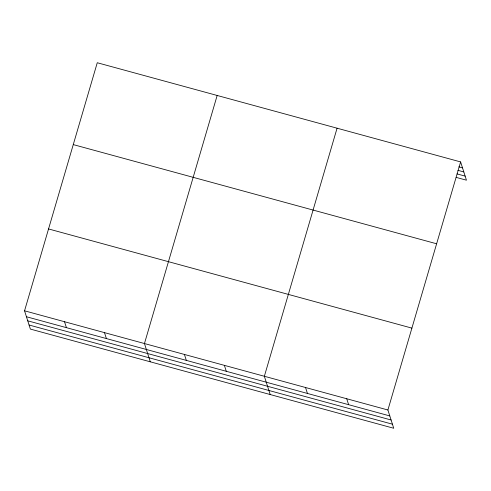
<?xml version="1.0" encoding="UTF-8"?>
<svg xmlns="http://www.w3.org/2000/svg" width="491" height="491" viewBox="0 0 491 491"><rect width="100%" height="100%" fill="white"/><g stroke="black" fill="none" stroke-linecap="round" stroke-linejoin="round"><path stroke-width="0.74" d="M460.619 161.92L387.902 409.991L393.733 428.262L30.381 329.08L24.55 310.809L97.267 62.738L460.619 161.92L466.45 180.191L456.157 177.38M217.169 95.469L144.458 343.54L150.289 361.812M337.078 128.194L264.361 376.266L270.197 394.543M458.833 166.848L462.51 167.854M457.931 170.316L463.811 171.924M457.06 173.912L465.149 176.122M73.269 144.6L436.622 243.781M48.548 228.947L411.9 328.123M24.55 310.809L387.902 409.991M26.446 316.744L389.799 415.926M27.742 320.819L391.1 419.995M29.079 325.011L392.438 424.193M346.726 398.747L348.616 404.682M305.543 387.509L307.44 393.444M224.393 365.359L226.29 371.294M184.426 354.447L186.322 360.382M104.485 332.628L106.381 338.563M64.517 321.722L66.414 327.657"/></g></svg>
